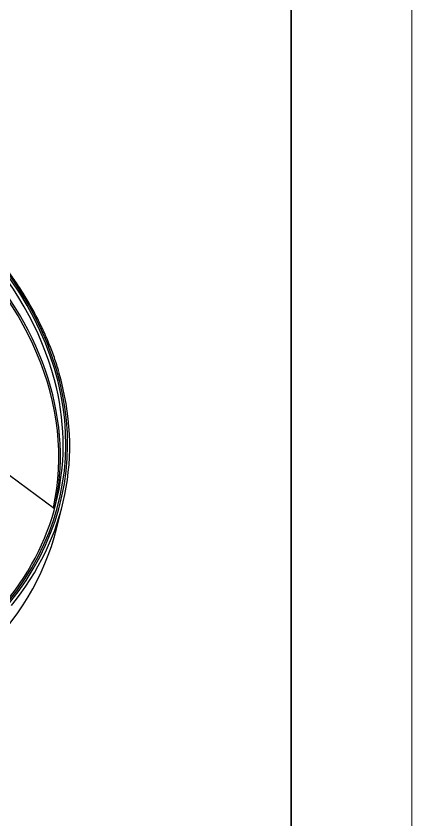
# Model space of a CAD drawing. Header units: millimetres. Extents: x -1286 to 291, y 5350 to 5880.
# Drawn here: x 209 to 290.9, y 5590.3 to 5756.8 of the extents above; entities that cross this region are included whole.
import ezdxf
from ezdxf.enums import TextEntityAlignment as Align

# ---------------------------------------------------------------- set-up
doc = ezdxf.new("R2010")
doc.units = ezdxf.units.MM
for name, color, linetype, lineweight in [('文字层', 3, 'Continuous', 18), ('粗实线层', 7, 'Continuous', 35), ('细实线层', 7, 'Continuous', 18)]:
    doc.layers.add(name, color=color, linetype=linetype, lineweight=lineweight)
doc.styles.add('标准', font='FSGB2312.ttf', dxfattribs={"width": 0.667})

# ---------------------------------------------------------------- blocks, each defined once
blk = doc.blocks.new('A4图框')
at = {"layer": '粗实线层'}
blk.add_line((138.5, -95), (138.5, 95), dxfattribs=at)
at = {"layer": '细实线层'}
blk.add_line((148.5, -105), (148.5, 105), dxfattribs=at)
at = {"layer": '文字层', "style": '标准', "width": 0.667}
blk.add_attdef('图纸编号', text='', height=5.191, rotation=180, dxfattribs=at).set_placement((-113.408, 90), align=Align.MIDDLE_CENTER)
blk = doc.blocks.new('A4A-B-Marked')
blk.add_blockref('A4图框', (0, 0))

msp = doc.modelspace()

# ---------------------------------------------------------------- linework, layer by layer
at = {"layer": '粗实线层', "lineweight": 25}
for p, q in [((216.943, 5654.724), (207.612, 5661.617)), ((217.325, 5650.565), (218.55, 5655.443))]:
    msp.add_line(p, q, dxfattribs=at)
for centre, major_axis, start_param, end_param in [((118.501, 5677.009), (100.383, -17.515), 5.9123185, 8.3054027), ((118.501, 5677.009), (100.021, -17.452), 5.9132413, 8.3034311), ((118.443, 5676.673), (99.527, -17.366), 0.3104011, 2.0202458), ((118.007, 5674.177), (-99.062, 17.285), 3.1129725, 4.0167655), ((123.545, 5677.375), (-82.27, 14.355), 2.5690497, 4.0437386), ((118.042, 5674.379), (-99.358, 17.337), 3.108128, 3.8690313), ((118.436, 5676.636), (100.877, -17.602), 5.9123185, 6.6146513), ((118.443, 5676.673), (99.527, -17.366), 5.9132413, 6.5935864), ((117.572, 5671.681), (-100.514, 17.538), 2.6665872, 3.0903618)]:
    msp.add_ellipse(centre, major_axis=major_axis, ratio=0.6991635, start_param=start_param, end_param=end_param, dxfattribs=at)
msp.add_open_spline([(217.811, 5683.071), (217.744, 5683.321), (217.401, 5684.557), (216.633, 5686.769), (215.49, 5689.701), (214.174, 5692.611), (212.702, 5695.494), (211.073, 5698.346), (209.29, 5701.162), (207.356, 5703.937), (205.274, 5706.667), (203.048, 5709.347), (200.681, 5711.973), (198.178, 5714.54), (195.543, 5717.044), (192.779, 5719.48), (189.892, 5721.846), (186.887, 5724.136), (183.768, 5726.348), (180.541, 5728.477), (177.21, 5730.519), (173.783, 5732.473), (170.263, 5734.333), (166.658, 5736.098), (162.972, 5737.764), (159.213, 5739.329), (155.386, 5740.79), (151.498, 5742.144), (147.555, 5743.39), (143.564, 5744.525), (139.532, 5745.548), (135.464, 5746.456), (131.368, 5747.249), (127.251, 5747.924), (123.119, 5748.481), (118.979, 5748.919), (114.838, 5749.238), (110.704, 5749.436), (106.582, 5749.513), (102.479, 5749.469), (98.403, 5749.305), (94.361, 5749.02), (90.428, 5748.622), (87.514, 5748.238), (85.932, 5747.999), (85.59, 5747.946)], degree=3, knots=[0, 0, 0, 0, 0.0060899, 0.0301746, 0.0542646, 0.0783599, 0.1024601, 0.1265647, 0.1506734, 0.1747856, 0.1989007, 0.2230184, 0.2471381, 0.2712595, 0.295382, 0.3195055, 0.3436297, 0.3677542, 0.3918789, 0.4160037, 0.4401283, 0.4642528, 0.488377, 0.5125009, 0.5366245, 0.5607479, 0.5848709, 0.6089937, 0.6331163, 0.6572386, 0.6813609, 0.705483, 0.7296051, 0.7537272, 0.7778494, 0.8019717, 0.8260942, 0.8502168, 0.8743398, 0.898463, 0.9225867, 0.9467107, 0.9708351, 0.9936908, 1, 1, 1, 1], dxfattribs=at)

# ---------------------------------------------------------------- block references
at = {"lineweight": 18, "xscale": 2.5, "yscale": 2.5, "zscale": 2.5}
msp.add_blockref('A4A-B-Marked', (-80.382, 5612.495), dxfattribs=at)

doc.saveas('drawing.dxf')
